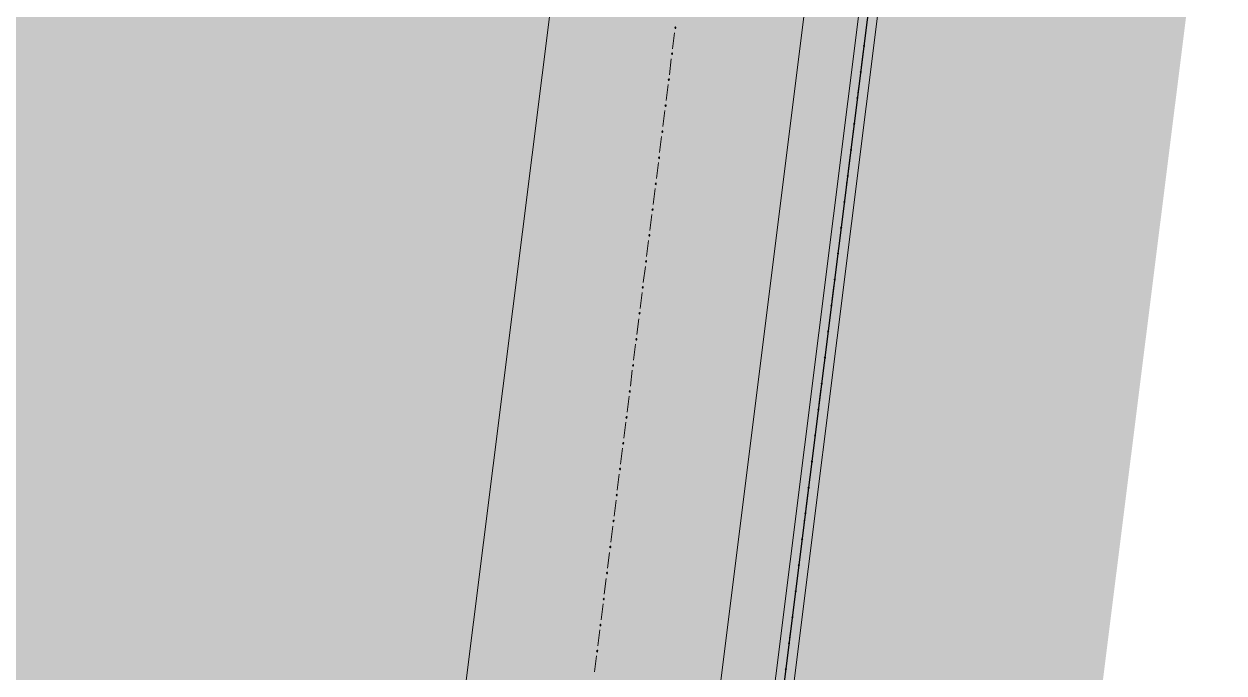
# Model space of a CAD drawing. Header units: metres. Extents: x -4 to 509425, y 7549 to 4732445.
# Drawn here: x 476071.63 to 476090.61, y 4719740.62 to 4719750.89 of the extents above; entities that cross this region are included whole.
import ezdxf

# ---------------------------------------------------------------- set-up
doc = ezdxf.new("R2010")
doc.units = ezdxf.units.M
doc.header["$LTSCALE"] = 0.01
doc.header["$MEASUREMENT"] = 0
doc.layers.get('0').update_dxf_attribs({"lineweight": 0})
for name, color, linetype in [('_SUBESTACIÓN', 1, 'Continuous'), ('NUDO GAROÑA', 211, 'Continuous'), ('SUBESTACION LA VID', 253, 'Continuous')]:
    doc.layers.add(name, color=color, linetype=linetype)

# ---------------------------------------------------------------- blocks, each defined once
blk = doc.blocks.new('A$Cfff6051d')
at = {"layer": 'SUBESTACION LA VID', "transparency": 33554687}
h = blk.add_hatch(color=256, dxfattribs=at)
h.dxf.hatch_style = 2
h.paths.add_polyline_path([(476081.94, 4719750.829), (476081.941, 4719750.837), (476081.933, 4719750.838), (476081.923, 4719750.831), (476081.93, 4719750.821), (476081.939, 4719750.82)])
h = blk.add_hatch(color=256, dxfattribs=at)
h.dxf.hatch_style = 2
h.paths.add_polyline_path([(476084.924, 4719750.54), (476084.925, 4719750.548), (476084.917, 4719750.549), (476084.907, 4719750.542), (476084.915, 4719750.533), (476084.923, 4719750.532)])
h = blk.add_hatch(color=256, dxfattribs=at)
h.dxf.hatch_style = 2
h.paths.add_polyline_path([(476081.888, 4719750.417), (476081.889, 4719750.426), (476081.881, 4719750.427), (476081.871, 4719750.419), (476081.879, 4719750.41), (476081.887, 4719750.409)])
h = blk.add_hatch(color=256, dxfattribs=at)
h.dxf.hatch_style = 2
h.paths.add_polyline_path([(476081.837, 4719750.006), (476081.838, 4719750.014), (476081.829, 4719750.015), (476081.82, 4719750.008), (476081.827, 4719749.998), (476081.836, 4719749.997)])
h = blk.add_hatch(color=256, dxfattribs=at)
h.dxf.hatch_style = 2
h.paths.add_polyline_path([(476084.873, 4719750.128), (476084.874, 4719750.137), (476084.865, 4719750.138), (476084.856, 4719750.13), (476084.863, 4719750.121), (476084.871, 4719750.12)])
h = blk.add_hatch(color=256, dxfattribs=at)
h.dxf.hatch_style = 2
h.paths.add_polyline_path([(476081.785, 4719749.594), (476081.786, 4719749.602), (476081.778, 4719749.603), (476081.768, 4719749.596), (476081.776, 4719749.587), (476081.784, 4719749.585)])
h = blk.add_hatch(color=256, dxfattribs=at)
h.dxf.hatch_style = 2
h.paths.add_polyline_path([(476084.821, 4719749.717), (476084.822, 4719749.725), (476084.814, 4719749.726), (476084.804, 4719749.719), (476084.811, 4719749.709), (476084.82, 4719749.708)])
h = blk.add_hatch(color=256, dxfattribs=at)
h.dxf.hatch_style = 2
h.paths.add_polyline_path([(476084.769, 4719749.305), (476084.77, 4719749.313), (476084.762, 4719749.315), (476084.753, 4719749.307), (476084.76, 4719749.298), (476084.768, 4719749.297)])
h = blk.add_hatch(color=256, dxfattribs=at)
h.dxf.hatch_style = 2
h.paths.add_polyline_path([(476081.733, 4719749.182), (476081.735, 4719749.191), (476081.726, 4719749.192), (476081.717, 4719749.184), (476081.724, 4719749.175), (476081.732, 4719749.174)])
h = blk.add_hatch(color=256, dxfattribs=at)
h.dxf.hatch_style = 2
h.paths.add_polyline_path([(476084.718, 4719748.893), (476084.719, 4719748.902), (476084.71, 4719748.903), (476084.701, 4719748.896), (476084.708, 4719748.886), (476084.717, 4719748.885)])
h = blk.add_hatch(color=256, dxfattribs=at)
h.dxf.hatch_style = 2
h.paths.add_polyline_path([(476081.682, 4719748.771), (476081.683, 4719748.779), (476081.675, 4719748.78), (476081.665, 4719748.773), (476081.672, 4719748.763), (476081.681, 4719748.762)])
h = blk.add_hatch(color=256, dxfattribs=at)
h.dxf.hatch_style = 2
h.paths.add_polyline_path([(476084.666, 4719748.482), (476084.667, 4719748.49), (476084.659, 4719748.491), (476084.649, 4719748.484), (476084.657, 4719748.475), (476084.665, 4719748.473)])
h = blk.add_hatch(color=256, dxfattribs=at)
h.dxf.hatch_style = 2
h.paths.add_polyline_path([(476081.63, 4719748.359), (476081.631, 4719748.367), (476081.623, 4719748.368), (476081.613, 4719748.361), (476081.621, 4719748.352), (476081.629, 4719748.351)])
h = blk.add_hatch(color=256, dxfattribs=at)
h.dxf.hatch_style = 2
h.paths.add_polyline_path([(476084.614, 4719748.07), (476084.616, 4719748.079), (476084.607, 4719748.08), (476084.598, 4719748.072), (476084.605, 4719748.063), (476084.613, 4719748.062)])
h = blk.add_hatch(color=256, dxfattribs=at)
h.dxf.hatch_style = 2
h.paths.add_polyline_path([(476081.579, 4719747.947), (476081.58, 4719747.956), (476081.571, 4719747.957), (476081.562, 4719747.95), (476081.569, 4719747.94), (476081.578, 4719747.939)])
h = blk.add_hatch(color=256, dxfattribs=at)
h.dxf.hatch_style = 2
h.paths.add_polyline_path([(476081.528, 4719747.544), (476081.529, 4719747.553), (476081.521, 4719747.554), (476081.511, 4719747.546), (476081.519, 4719747.537), (476081.527, 4719747.536)])
h = blk.add_hatch(color=256, dxfattribs=at)
h.dxf.hatch_style = 2
h.paths.add_polyline_path([(476084.563, 4719747.659), (476084.564, 4719747.667), (476084.556, 4719747.668), (476084.546, 4719747.661), (476084.553, 4719747.651), (476084.562, 4719747.65)])
h = blk.add_hatch(color=256, dxfattribs=at)
h.dxf.hatch_style = 2
h.paths.add_polyline_path([(476081.476, 4719747.133), (476081.478, 4719747.141), (476081.469, 4719747.142), (476081.46, 4719747.135), (476081.467, 4719747.125), (476081.475, 4719747.124)])
h = blk.add_hatch(color=256, dxfattribs=at)
h.dxf.hatch_style = 2
h.paths.add_polyline_path([(476084.512, 4719747.255), (476084.513, 4719747.264), (476084.505, 4719747.265), (476084.496, 4719747.258), (476084.503, 4719747.248), (476084.511, 4719747.247)])
h = blk.add_hatch(color=256, dxfattribs=at)
h.dxf.hatch_style = 2
h.paths.add_polyline_path([(476084.461, 4719746.844), (476084.462, 4719746.852), (476084.453, 4719746.853), (476084.444, 4719746.846), (476084.451, 4719746.836), (476084.46, 4719746.835)])
h = blk.add_hatch(color=256, dxfattribs=at)
h.dxf.hatch_style = 2
h.paths.add_polyline_path([(476081.425, 4719746.721), (476081.426, 4719746.729), (476081.418, 4719746.73), (476081.408, 4719746.723), (476081.415, 4719746.714), (476081.424, 4719746.713)])
h = blk.add_hatch(color=256, dxfattribs=at)
h.dxf.hatch_style = 2
h.paths.add_polyline_path([(476084.409, 4719746.432), (476084.41, 4719746.441), (476084.402, 4719746.442), (476084.392, 4719746.434), (476084.4, 4719746.425), (476084.408, 4719746.424)])
h = blk.add_hatch(color=256, dxfattribs=at)
h.dxf.hatch_style = 2
h.paths.add_polyline_path([(476081.373, 4719746.309), (476081.374, 4719746.318), (476081.366, 4719746.319), (476081.356, 4719746.311), (476081.364, 4719746.302), (476081.372, 4719746.301)])
h = blk.add_hatch(color=256, dxfattribs=at)
h.dxf.hatch_style = 2
h.paths.add_polyline_path([(476084.358, 4719746.021), (476084.359, 4719746.029), (476084.35, 4719746.03), (476084.341, 4719746.023), (476084.348, 4719746.013), (476084.356, 4719746.012)])
h = blk.add_hatch(color=256, dxfattribs=at)
h.dxf.hatch_style = 2
h.paths.add_polyline_path([(476081.322, 4719745.898), (476081.323, 4719745.906), (476081.314, 4719745.907), (476081.305, 4719745.9), (476081.312, 4719745.89), (476081.321, 4719745.889)])
h = blk.add_hatch(color=256, dxfattribs=at)
h.dxf.hatch_style = 2
h.paths.add_polyline_path([(476084.306, 4719745.609), (476084.307, 4719745.617), (476084.299, 4719745.618), (476084.289, 4719745.611), (476084.296, 4719745.602), (476084.305, 4719745.601)])
h = blk.add_hatch(color=256, dxfattribs=at)
h.dxf.hatch_style = 2
h.paths.add_polyline_path([(476081.27, 4719745.486), (476081.271, 4719745.495), (476081.263, 4719745.496), (476081.253, 4719745.488), (476081.261, 4719745.479), (476081.269, 4719745.478)])
h = blk.add_hatch(color=256, dxfattribs=at)
h.dxf.hatch_style = 2
h.paths.add_polyline_path([(476081.218, 4719745.075), (476081.22, 4719745.083), (476081.211, 4719745.084), (476081.202, 4719745.077), (476081.209, 4719745.067), (476081.217, 4719745.066)])
h = blk.add_hatch(color=256, dxfattribs=at)
h.dxf.hatch_style = 2
h.paths.add_polyline_path([(476084.254, 4719745.197), (476084.255, 4719745.206), (476084.247, 4719745.207), (476084.238, 4719745.199), (476084.245, 4719745.19), (476084.253, 4719745.189)])
h = blk.add_hatch(color=256, dxfattribs=at)
h.dxf.hatch_style = 2
h.paths.add_polyline_path([(476081.167, 4719744.663), (476081.168, 4719744.671), (476081.16, 4719744.672), (476081.15, 4719744.665), (476081.157, 4719744.656), (476081.166, 4719744.654)])
h = blk.add_hatch(color=256, dxfattribs=at)
h.dxf.hatch_style = 2
h.paths.add_polyline_path([(476084.203, 4719744.786), (476084.204, 4719744.794), (476084.195, 4719744.795), (476084.186, 4719744.788), (476084.193, 4719744.778), (476084.202, 4719744.777)])
h = blk.add_hatch(color=256, dxfattribs=at)
h.dxf.hatch_style = 2
h.paths.add_polyline_path([(476084.151, 4719744.374), (476084.152, 4719744.382), (476084.144, 4719744.384), (476084.134, 4719744.376), (476084.142, 4719744.367), (476084.15, 4719744.366)])
h = blk.add_hatch(color=256, dxfattribs=at)
h.dxf.hatch_style = 2
h.paths.add_polyline_path([(476081.115, 4719744.251), (476081.116, 4719744.26), (476081.108, 4719744.261), (476081.098, 4719744.253), (476081.106, 4719744.244), (476081.114, 4719744.243)])
h = blk.add_hatch(color=256, dxfattribs=at)
h.dxf.hatch_style = 2
h.paths.add_polyline_path([(476084.1, 4719743.962), (476084.101, 4719743.971), (476084.092, 4719743.972), (476084.083, 4719743.965), (476084.09, 4719743.955), (476084.098, 4719743.954)])
h = blk.add_hatch(color=256, dxfattribs=at)
h.dxf.hatch_style = 2
h.paths.add_polyline_path([(476081.065, 4719743.848), (476081.066, 4719743.856), (476081.057, 4719743.858), (476081.048, 4719743.85), (476081.055, 4719743.841), (476081.064, 4719743.84)])
h = blk.add_hatch(color=256, dxfattribs=at)
h.dxf.hatch_style = 2
h.paths.add_polyline_path([(476084.048, 4719743.551), (476084.049, 4719743.559), (476084.041, 4719743.56), (476084.031, 4719743.553), (476084.038, 4719743.544), (476084.047, 4719743.542)])
h = blk.add_hatch(color=256, dxfattribs=at)
h.dxf.hatch_style = 2
h.paths.add_polyline_path([(476081.013, 4719743.436), (476081.014, 4719743.445), (476081.006, 4719743.446), (476080.996, 4719743.439), (476081.004, 4719743.429), (476081.012, 4719743.428)])
h = blk.add_hatch(color=256, dxfattribs=at)
h.dxf.hatch_style = 2
h.paths.add_polyline_path([(476083.997, 4719743.148), (476083.998, 4719743.156), (476083.99, 4719743.157), (476083.981, 4719743.15), (476083.988, 4719743.14), (476083.996, 4719743.139)])
h = blk.add_hatch(color=256, dxfattribs=at)
h.dxf.hatch_style = 2
h.paths.add_polyline_path([(476080.961, 4719743.025), (476080.963, 4719743.033), (476080.954, 4719743.034), (476080.945, 4719743.027), (476080.952, 4719743.017), (476080.96, 4719743.016)])
h = blk.add_hatch(color=256, dxfattribs=at)
h.dxf.hatch_style = 2
h.paths.add_polyline_path([(476083.946, 4719742.736), (476083.947, 4719742.744), (476083.938, 4719742.745), (476083.929, 4719742.738), (476083.936, 4719742.729), (476083.945, 4719742.728)])
h = blk.add_hatch(color=256, dxfattribs=at)
h.dxf.hatch_style = 2
h.paths.add_polyline_path([(476080.91, 4719742.613), (476080.911, 4719742.622), (476080.903, 4719742.623), (476080.893, 4719742.615), (476080.9, 4719742.606), (476080.909, 4719742.605)])
h = blk.add_hatch(color=256, dxfattribs=at)
h.dxf.hatch_style = 2
h.paths.add_polyline_path([(476080.858, 4719742.202), (476080.859, 4719742.21), (476080.851, 4719742.211), (476080.841, 4719742.204), (476080.849, 4719742.194), (476080.857, 4719742.193)])
h = blk.add_hatch(color=256, dxfattribs=at)
h.dxf.hatch_style = 2
h.paths.add_polyline_path([(476083.894, 4719742.324), (476083.895, 4719742.333), (476083.887, 4719742.334), (476083.877, 4719742.327), (476083.885, 4719742.317), (476083.893, 4719742.316)])
h = blk.add_hatch(color=256, dxfattribs=at)
h.dxf.hatch_style = 2
h.paths.add_polyline_path([(476080.807, 4719741.79), (476080.808, 4719741.798), (476080.799, 4719741.799), (476080.79, 4719741.792), (476080.797, 4719741.783), (476080.806, 4719741.782)])
h = blk.add_hatch(color=256, dxfattribs=at)
h.dxf.hatch_style = 2
h.paths.add_polyline_path([(476083.843, 4719741.913), (476083.844, 4719741.921), (476083.835, 4719741.922), (476083.826, 4719741.915), (476083.833, 4719741.905), (476083.841, 4719741.904)])
h = blk.add_hatch(color=256, dxfattribs=at)
h.dxf.hatch_style = 2
h.paths.add_polyline_path([(476083.791, 4719741.501), (476083.792, 4719741.51), (476083.784, 4719741.511), (476083.774, 4719741.503), (476083.781, 4719741.494), (476083.79, 4719741.493)])
h = blk.add_hatch(color=256, dxfattribs=at)
h.dxf.hatch_style = 2
h.paths.add_polyline_path([(476080.755, 4719741.378), (476080.756, 4719741.387), (476080.748, 4719741.388), (476080.738, 4719741.38), (476080.746, 4719741.371), (476080.754, 4719741.37)])
h = blk.add_hatch(color=256, dxfattribs=at)
h.dxf.hatch_style = 2
h.paths.add_polyline_path([(476083.739, 4719741.09), (476083.74, 4719741.098), (476083.732, 4719741.099), (476083.723, 4719741.092), (476083.73, 4719741.082), (476083.738, 4719741.081)])
h = blk.add_hatch(color=256, dxfattribs=at)
h.dxf.hatch_style = 2
h.paths.add_polyline_path([(476080.703, 4719740.967), (476080.705, 4719740.975), (476080.696, 4719740.976), (476080.687, 4719740.969), (476080.694, 4719740.959), (476080.702, 4719740.958)])
h = blk.add_hatch(color=256, dxfattribs=at)
h.dxf.hatch_style = 2
h.paths.add_polyline_path([(476083.688, 4719740.678), (476083.689, 4719740.686), (476083.68, 4719740.687), (476083.671, 4719740.68), (476083.678, 4719740.671), (476083.687, 4719740.67)])
at = {"layer": 'SUBESTACION LA VID', "lineweight": 15}
for p, q in [((476087.145, 4719776.353), (476079.178, 4719712.805)), ((476080.879, 4719758.496), (476078.143, 4719736.672)), ((476081.921, 4719750.746), (476081.889, 4719750.494)), ((476084.957, 4719750.869), (476084.925, 4719750.617)), ((476084.905, 4719750.457), (476084.874, 4719750.205)), ((476081.869, 4719750.334), (476081.838, 4719750.082)), ((476084.854, 4719750.045), (476084.822, 4719749.793)), ((476081.819, 4719749.931), (476081.787, 4719749.679)), ((476084.802, 4719749.634), (476084.77, 4719749.382)), ((476081.767, 4719749.519), (476081.736, 4719749.267)), ((476084.751, 4719749.231), (476084.72, 4719748.979)), ((476081.716, 4719749.108), (476081.684, 4719748.856)), ((476084.7, 4719748.819), (476084.668, 4719748.567)), ((476081.664, 4719748.696), (476081.632, 4719748.444)), ((476081.612, 4719748.284), (476081.581, 4719748.032)), ((476084.648, 4719748.407), (476084.617, 4719748.155)), ((476081.561, 4719747.873), (476081.529, 4719747.621)), ((476084.597, 4719747.996), (476084.565, 4719747.744)), ((476084.545, 4719747.584), (476084.513, 4719747.332)), ((476081.509, 4719747.461), (476081.478, 4719747.209)), ((476084.493, 4719747.172), (476084.462, 4719746.92)), ((476081.458, 4719747.05), (476081.426, 4719746.798)), ((476084.442, 4719746.761), (476084.41, 4719746.509)), ((476081.406, 4719746.638), (476081.374, 4719746.386)), ((476081.354, 4719746.226), (476081.323, 4719745.974)), ((476084.39, 4719746.349), (476084.359, 4719746.097)), ((476081.304, 4719745.823), (476081.272, 4719745.571)), ((476084.339, 4719745.938), (476084.307, 4719745.686)), ((476081.252, 4719745.412), (476081.221, 4719745.16)), ((476084.288, 4719745.534), (476084.256, 4719745.282)), ((476084.236, 4719745.123), (476084.205, 4719744.871)), ((476081.201, 4719745), (476081.169, 4719744.748)), ((476084.185, 4719744.711), (476084.153, 4719744.459)), ((476081.149, 4719744.588), (476081.117, 4719744.336)), ((476084.133, 4719744.3), (476084.102, 4719744.048)), ((476081.097, 4719744.177), (476081.066, 4719743.925)), ((476084.082, 4719743.888), (476084.05, 4719743.636)), ((476081.046, 4719743.765), (476081.014, 4719743.513)), ((476080.994, 4719743.353), (476080.963, 4719743.101)), ((476084.03, 4719743.476), (476083.998, 4719743.224)), ((476080.943, 4719742.942), (476080.911, 4719742.69)), ((476083.978, 4719743.065), (476083.947, 4719742.813)), ((476083.927, 4719742.653), (476083.895, 4719742.401)), ((476080.891, 4719742.53), (476080.859, 4719742.278)), ((476083.875, 4719742.241), (476083.844, 4719741.989)), ((476080.839, 4719742.119), (476080.808, 4719741.867)), ((476083.824, 4719741.83), (476083.792, 4719741.578)), ((476080.789, 4719741.715), (476080.757, 4719741.463)), ((476083.773, 4719741.427), (476083.741, 4719741.175)), ((476080.737, 4719741.304), (476080.706, 4719741.052)), ((476080.686, 4719740.892), (476080.654, 4719740.64)), ((476083.721, 4719741.015), (476083.69, 4719740.763))]:
    blk.add_line(p, q, dxfattribs=at)
for points in [[(475956.756, 4719712.129), (475967.964, 4719801.525), (476089.55, 4719786.282), (476086.094, 4719758.712), (476078.306, 4719696.592), (475956.719, 4719711.835)], [(475957.05, 4719712.092), (475968.22, 4719801.186), (476089.218, 4719786.017), (476085.8, 4719758.749), (476078.049, 4719696.923), (475957.05, 4719712.092)]]:
    blk.add_lwpolyline(points, dxfattribs=at)
at = {"layer": 'SUBESTACION LA VID'}
for points in [[(476081.94, 4719750.829), (476081.941, 4719750.837), (476081.933, 4719750.838), (476081.923, 4719750.831), (476081.93, 4719750.821), (476081.939, 4719750.82)], [(476084.924, 4719750.54), (476084.925, 4719750.548), (476084.917, 4719750.549), (476084.907, 4719750.542), (476084.915, 4719750.533), (476084.923, 4719750.532)], [(476081.888, 4719750.417), (476081.889, 4719750.426), (476081.881, 4719750.427), (476081.871, 4719750.419), (476081.879, 4719750.41), (476081.887, 4719750.409)], [(476081.837, 4719750.006), (476081.838, 4719750.014), (476081.829, 4719750.015), (476081.82, 4719750.008), (476081.827, 4719749.998), (476081.836, 4719749.997)], [(476084.873, 4719750.128), (476084.874, 4719750.137), (476084.865, 4719750.138), (476084.856, 4719750.13), (476084.863, 4719750.121), (476084.871, 4719750.12)], [(476081.785, 4719749.594), (476081.786, 4719749.602), (476081.778, 4719749.603), (476081.768, 4719749.596), (476081.776, 4719749.587), (476081.784, 4719749.585)], [(476084.821, 4719749.717), (476084.822, 4719749.725), (476084.814, 4719749.726), (476084.804, 4719749.719), (476084.811, 4719749.709), (476084.82, 4719749.708)], [(476084.769, 4719749.305), (476084.77, 4719749.313), (476084.762, 4719749.315), (476084.753, 4719749.307), (476084.76, 4719749.298), (476084.768, 4719749.297)], [(476081.733, 4719749.182), (476081.735, 4719749.191), (476081.726, 4719749.192), (476081.717, 4719749.184), (476081.724, 4719749.175), (476081.732, 4719749.174)], [(476084.718, 4719748.893), (476084.719, 4719748.902), (476084.71, 4719748.903), (476084.701, 4719748.896), (476084.708, 4719748.886), (476084.717, 4719748.885)], [(476081.682, 4719748.771), (476081.683, 4719748.779), (476081.675, 4719748.78), (476081.665, 4719748.773), (476081.672, 4719748.763), (476081.681, 4719748.762)], [(476084.666, 4719748.482), (476084.667, 4719748.49), (476084.659, 4719748.491), (476084.649, 4719748.484), (476084.657, 4719748.475), (476084.665, 4719748.473)], [(476081.63, 4719748.359), (476081.631, 4719748.367), (476081.623, 4719748.368), (476081.613, 4719748.361), (476081.621, 4719748.352), (476081.629, 4719748.351)], [(476084.614, 4719748.07), (476084.616, 4719748.079), (476084.607, 4719748.08), (476084.598, 4719748.072), (476084.605, 4719748.063), (476084.613, 4719748.062)], [(476081.579, 4719747.947), (476081.58, 4719747.956), (476081.571, 4719747.957), (476081.562, 4719747.95), (476081.569, 4719747.94), (476081.578, 4719747.939)], [(476081.528, 4719747.544), (476081.529, 4719747.553), (476081.521, 4719747.554), (476081.511, 4719747.546), (476081.519, 4719747.537), (476081.527, 4719747.536)], [(476084.563, 4719747.659), (476084.564, 4719747.667), (476084.556, 4719747.668), (476084.546, 4719747.661), (476084.553, 4719747.651), (476084.562, 4719747.65)], [(476081.476, 4719747.133), (476081.478, 4719747.141), (476081.469, 4719747.142), (476081.46, 4719747.135), (476081.467, 4719747.125), (476081.475, 4719747.124)], [(476084.512, 4719747.255), (476084.513, 4719747.264), (476084.505, 4719747.265), (476084.496, 4719747.258), (476084.503, 4719747.248), (476084.511, 4719747.247)], [(476084.461, 4719746.844), (476084.462, 4719746.852), (476084.453, 4719746.853), (476084.444, 4719746.846), (476084.451, 4719746.836), (476084.46, 4719746.835)], [(476081.425, 4719746.721), (476081.426, 4719746.729), (476081.418, 4719746.73), (476081.408, 4719746.723), (476081.415, 4719746.714), (476081.424, 4719746.713)], [(476084.409, 4719746.432), (476084.41, 4719746.441), (476084.402, 4719746.442), (476084.392, 4719746.434), (476084.4, 4719746.425), (476084.408, 4719746.424)], [(476081.373, 4719746.309), (476081.374, 4719746.318), (476081.366, 4719746.319), (476081.356, 4719746.311), (476081.364, 4719746.302), (476081.372, 4719746.301)], [(476084.358, 4719746.021), (476084.359, 4719746.029), (476084.35, 4719746.03), (476084.341, 4719746.023), (476084.348, 4719746.013), (476084.356, 4719746.012)], [(476081.322, 4719745.898), (476081.323, 4719745.906), (476081.314, 4719745.907), (476081.305, 4719745.9), (476081.312, 4719745.89), (476081.321, 4719745.889)], [(476084.306, 4719745.609), (476084.307, 4719745.617), (476084.299, 4719745.618), (476084.289, 4719745.611), (476084.296, 4719745.602), (476084.305, 4719745.601)], [(476081.27, 4719745.486), (476081.271, 4719745.495), (476081.263, 4719745.496), (476081.253, 4719745.488), (476081.261, 4719745.479), (476081.269, 4719745.478)], [(476081.218, 4719745.075), (476081.22, 4719745.083), (476081.211, 4719745.084), (476081.202, 4719745.077), (476081.209, 4719745.067), (476081.217, 4719745.066)], [(476084.254, 4719745.197), (476084.255, 4719745.206), (476084.247, 4719745.207), (476084.238, 4719745.199), (476084.245, 4719745.19), (476084.253, 4719745.189)], [(476081.167, 4719744.663), (476081.168, 4719744.671), (476081.16, 4719744.672), (476081.15, 4719744.665), (476081.157, 4719744.656), (476081.166, 4719744.654)], [(476084.203, 4719744.786), (476084.204, 4719744.794), (476084.195, 4719744.795), (476084.186, 4719744.788), (476084.193, 4719744.778), (476084.202, 4719744.777)], [(476084.151, 4719744.374), (476084.152, 4719744.382), (476084.144, 4719744.384), (476084.134, 4719744.376), (476084.142, 4719744.367), (476084.15, 4719744.366)], [(476081.115, 4719744.251), (476081.116, 4719744.26), (476081.108, 4719744.261), (476081.098, 4719744.253), (476081.106, 4719744.244), (476081.114, 4719744.243)], [(476084.1, 4719743.962), (476084.101, 4719743.971), (476084.092, 4719743.972), (476084.083, 4719743.965), (476084.09, 4719743.955), (476084.098, 4719743.954)], [(476081.065, 4719743.848), (476081.066, 4719743.856), (476081.057, 4719743.858), (476081.048, 4719743.85), (476081.055, 4719743.841), (476081.064, 4719743.84)], [(476084.048, 4719743.551), (476084.049, 4719743.559), (476084.041, 4719743.56), (476084.031, 4719743.553), (476084.038, 4719743.544), (476084.047, 4719743.542)], [(476081.013, 4719743.436), (476081.014, 4719743.445), (476081.006, 4719743.446), (476080.996, 4719743.439), (476081.004, 4719743.429), (476081.012, 4719743.428)], [(476083.997, 4719743.148), (476083.998, 4719743.156), (476083.99, 4719743.157), (476083.981, 4719743.15), (476083.988, 4719743.14), (476083.996, 4719743.139)], [(476080.961, 4719743.025), (476080.963, 4719743.033), (476080.954, 4719743.034), (476080.945, 4719743.027), (476080.952, 4719743.017), (476080.96, 4719743.016)], [(476083.946, 4719742.736), (476083.947, 4719742.744), (476083.938, 4719742.745), (476083.929, 4719742.738), (476083.936, 4719742.729), (476083.945, 4719742.728)], [(476080.91, 4719742.613), (476080.911, 4719742.622), (476080.903, 4719742.623), (476080.893, 4719742.615), (476080.9, 4719742.606), (476080.909, 4719742.605)], [(476080.858, 4719742.202), (476080.859, 4719742.21), (476080.851, 4719742.211), (476080.841, 4719742.204), (476080.849, 4719742.194), (476080.857, 4719742.193)], [(476083.894, 4719742.324), (476083.895, 4719742.333), (476083.887, 4719742.334), (476083.877, 4719742.327), (476083.885, 4719742.317), (476083.893, 4719742.316)], [(476080.807, 4719741.79), (476080.808, 4719741.798), (476080.799, 4719741.799), (476080.79, 4719741.792), (476080.797, 4719741.783), (476080.806, 4719741.782)], [(476083.843, 4719741.913), (476083.844, 4719741.921), (476083.835, 4719741.922), (476083.826, 4719741.915), (476083.833, 4719741.905), (476083.841, 4719741.904)], [(476083.791, 4719741.501), (476083.792, 4719741.51), (476083.784, 4719741.511), (476083.774, 4719741.503), (476083.781, 4719741.494), (476083.79, 4719741.493)], [(476080.755, 4719741.378), (476080.756, 4719741.387), (476080.748, 4719741.388), (476080.738, 4719741.38), (476080.746, 4719741.371), (476080.754, 4719741.37)], [(476083.739, 4719741.09), (476083.74, 4719741.098), (476083.732, 4719741.099), (476083.723, 4719741.092), (476083.73, 4719741.082), (476083.738, 4719741.081)], [(476080.703, 4719740.967), (476080.705, 4719740.975), (476080.696, 4719740.976), (476080.687, 4719740.969), (476080.694, 4719740.959), (476080.702, 4719740.958)], [(476083.688, 4719740.678), (476083.689, 4719740.686), (476083.68, 4719740.687), (476083.671, 4719740.68), (476083.678, 4719740.671), (476083.687, 4719740.67)]]:
    blk.add_lwpolyline(points, close=True, dxfattribs=at)
at = {"layer": 'SUBESTACION LA VID', "lineweight": 0}
for points in [[(476081.94, 4719750.829), (476081.941, 4719750.837), (476081.933, 4719750.838), (476081.923, 4719750.831), (476081.93, 4719750.821), (476081.939, 4719750.82)], [(476084.924, 4719750.54), (476084.925, 4719750.548), (476084.917, 4719750.549), (476084.907, 4719750.542), (476084.915, 4719750.533), (476084.923, 4719750.532)], [(476081.888, 4719750.417), (476081.889, 4719750.426), (476081.881, 4719750.427), (476081.871, 4719750.419), (476081.879, 4719750.41), (476081.887, 4719750.409)], [(476081.837, 4719750.006), (476081.838, 4719750.014), (476081.829, 4719750.015), (476081.82, 4719750.008), (476081.827, 4719749.998), (476081.836, 4719749.997)], [(476084.873, 4719750.128), (476084.874, 4719750.137), (476084.865, 4719750.138), (476084.856, 4719750.13), (476084.863, 4719750.121), (476084.871, 4719750.12)], [(476081.785, 4719749.594), (476081.786, 4719749.602), (476081.778, 4719749.603), (476081.768, 4719749.596), (476081.776, 4719749.587), (476081.784, 4719749.585)], [(476084.821, 4719749.717), (476084.822, 4719749.725), (476084.814, 4719749.726), (476084.804, 4719749.719), (476084.811, 4719749.709), (476084.82, 4719749.708)], [(476084.769, 4719749.305), (476084.77, 4719749.313), (476084.762, 4719749.315), (476084.753, 4719749.307), (476084.76, 4719749.298), (476084.768, 4719749.297)], [(476081.733, 4719749.182), (476081.735, 4719749.191), (476081.726, 4719749.192), (476081.717, 4719749.184), (476081.724, 4719749.175), (476081.732, 4719749.174)], [(476084.718, 4719748.893), (476084.719, 4719748.902), (476084.71, 4719748.903), (476084.701, 4719748.896), (476084.708, 4719748.886), (476084.717, 4719748.885)], [(476081.682, 4719748.771), (476081.683, 4719748.779), (476081.675, 4719748.78), (476081.665, 4719748.773), (476081.672, 4719748.763), (476081.681, 4719748.762)], [(476084.666, 4719748.482), (476084.667, 4719748.49), (476084.659, 4719748.491), (476084.649, 4719748.484), (476084.657, 4719748.475), (476084.665, 4719748.473)], [(476081.63, 4719748.359), (476081.631, 4719748.367), (476081.623, 4719748.368), (476081.613, 4719748.361), (476081.621, 4719748.352), (476081.629, 4719748.351)], [(476084.614, 4719748.07), (476084.616, 4719748.079), (476084.607, 4719748.08), (476084.598, 4719748.072), (476084.605, 4719748.063), (476084.613, 4719748.062)], [(476081.579, 4719747.947), (476081.58, 4719747.956), (476081.571, 4719747.957), (476081.562, 4719747.95), (476081.569, 4719747.94), (476081.578, 4719747.939)], [(476081.528, 4719747.544), (476081.529, 4719747.553), (476081.521, 4719747.554), (476081.511, 4719747.546), (476081.519, 4719747.537), (476081.527, 4719747.536)], [(476084.563, 4719747.659), (476084.564, 4719747.667), (476084.556, 4719747.668), (476084.546, 4719747.661), (476084.553, 4719747.651), (476084.562, 4719747.65)], [(476081.476, 4719747.133), (476081.478, 4719747.141), (476081.469, 4719747.142), (476081.46, 4719747.135), (476081.467, 4719747.125), (476081.475, 4719747.124)], [(476084.512, 4719747.255), (476084.513, 4719747.264), (476084.505, 4719747.265), (476084.496, 4719747.258), (476084.503, 4719747.248), (476084.511, 4719747.247)], [(476084.461, 4719746.844), (476084.462, 4719746.852), (476084.453, 4719746.853), (476084.444, 4719746.846), (476084.451, 4719746.836), (476084.46, 4719746.835)], [(476081.425, 4719746.721), (476081.426, 4719746.729), (476081.418, 4719746.73), (476081.408, 4719746.723), (476081.415, 4719746.714), (476081.424, 4719746.713)], [(476084.409, 4719746.432), (476084.41, 4719746.441), (476084.402, 4719746.442), (476084.392, 4719746.434), (476084.4, 4719746.425), (476084.408, 4719746.424)], [(476081.373, 4719746.309), (476081.374, 4719746.318), (476081.366, 4719746.319), (476081.356, 4719746.311), (476081.364, 4719746.302), (476081.372, 4719746.301)], [(476084.358, 4719746.021), (476084.359, 4719746.029), (476084.35, 4719746.03), (476084.341, 4719746.023), (476084.348, 4719746.013), (476084.356, 4719746.012)], [(476081.322, 4719745.898), (476081.323, 4719745.906), (476081.314, 4719745.907), (476081.305, 4719745.9), (476081.312, 4719745.89), (476081.321, 4719745.889)], [(476084.306, 4719745.609), (476084.307, 4719745.617), (476084.299, 4719745.618), (476084.289, 4719745.611), (476084.296, 4719745.602), (476084.305, 4719745.601)], [(476081.27, 4719745.486), (476081.271, 4719745.495), (476081.263, 4719745.496), (476081.253, 4719745.488), (476081.261, 4719745.479), (476081.269, 4719745.478)], [(476081.218, 4719745.075), (476081.22, 4719745.083), (476081.211, 4719745.084), (476081.202, 4719745.077), (476081.209, 4719745.067), (476081.217, 4719745.066)], [(476084.254, 4719745.197), (476084.255, 4719745.206), (476084.247, 4719745.207), (476084.238, 4719745.199), (476084.245, 4719745.19), (476084.253, 4719745.189)], [(476081.167, 4719744.663), (476081.168, 4719744.671), (476081.16, 4719744.672), (476081.15, 4719744.665), (476081.157, 4719744.656), (476081.166, 4719744.654)], [(476084.203, 4719744.786), (476084.204, 4719744.794), (476084.195, 4719744.795), (476084.186, 4719744.788), (476084.193, 4719744.778), (476084.202, 4719744.777)], [(476084.151, 4719744.374), (476084.152, 4719744.382), (476084.144, 4719744.384), (476084.134, 4719744.376), (476084.142, 4719744.367), (476084.15, 4719744.366)], [(476081.115, 4719744.251), (476081.116, 4719744.26), (476081.108, 4719744.261), (476081.098, 4719744.253), (476081.106, 4719744.244), (476081.114, 4719744.243)], [(476084.1, 4719743.962), (476084.101, 4719743.971), (476084.092, 4719743.972), (476084.083, 4719743.965), (476084.09, 4719743.955), (476084.098, 4719743.954)], [(476081.065, 4719743.848), (476081.066, 4719743.856), (476081.057, 4719743.858), (476081.048, 4719743.85), (476081.055, 4719743.841), (476081.064, 4719743.84)], [(476084.048, 4719743.551), (476084.049, 4719743.559), (476084.041, 4719743.56), (476084.031, 4719743.553), (476084.038, 4719743.544), (476084.047, 4719743.542)], [(476081.013, 4719743.436), (476081.014, 4719743.445), (476081.006, 4719743.446), (476080.996, 4719743.439), (476081.004, 4719743.429), (476081.012, 4719743.428)], [(476083.997, 4719743.148), (476083.998, 4719743.156), (476083.99, 4719743.157), (476083.981, 4719743.15), (476083.988, 4719743.14), (476083.996, 4719743.139)], [(476080.961, 4719743.025), (476080.963, 4719743.033), (476080.954, 4719743.034), (476080.945, 4719743.027), (476080.952, 4719743.017), (476080.96, 4719743.016)], [(476083.946, 4719742.736), (476083.947, 4719742.744), (476083.938, 4719742.745), (476083.929, 4719742.738), (476083.936, 4719742.729), (476083.945, 4719742.728)], [(476080.91, 4719742.613), (476080.911, 4719742.622), (476080.903, 4719742.623), (476080.893, 4719742.615), (476080.9, 4719742.606), (476080.909, 4719742.605)], [(476080.858, 4719742.202), (476080.859, 4719742.21), (476080.851, 4719742.211), (476080.841, 4719742.204), (476080.849, 4719742.194), (476080.857, 4719742.193)], [(476083.894, 4719742.324), (476083.895, 4719742.333), (476083.887, 4719742.334), (476083.877, 4719742.327), (476083.885, 4719742.317), (476083.893, 4719742.316)], [(476080.807, 4719741.79), (476080.808, 4719741.798), (476080.799, 4719741.799), (476080.79, 4719741.792), (476080.797, 4719741.783), (476080.806, 4719741.782)], [(476083.843, 4719741.913), (476083.844, 4719741.921), (476083.835, 4719741.922), (476083.826, 4719741.915), (476083.833, 4719741.905), (476083.841, 4719741.904)], [(476083.791, 4719741.501), (476083.792, 4719741.51), (476083.784, 4719741.511), (476083.774, 4719741.503), (476083.781, 4719741.494), (476083.79, 4719741.493)], [(476080.755, 4719741.378), (476080.756, 4719741.387), (476080.748, 4719741.388), (476080.738, 4719741.38), (476080.746, 4719741.371), (476080.754, 4719741.37)], [(476083.739, 4719741.09), (476083.74, 4719741.098), (476083.732, 4719741.099), (476083.723, 4719741.092), (476083.73, 4719741.082), (476083.738, 4719741.081)], [(476080.703, 4719740.967), (476080.705, 4719740.975), (476080.696, 4719740.976), (476080.687, 4719740.969), (476080.694, 4719740.959), (476080.702, 4719740.958)], [(476083.688, 4719740.678), (476083.689, 4719740.686), (476083.68, 4719740.687), (476083.671, 4719740.68), (476083.678, 4719740.671), (476083.687, 4719740.67)]]:
    blk.add_lwpolyline(points, close=True, dxfattribs=at)

msp = doc.modelspace()

# ---------------------------------------------------------------- hatches: boundary and pattern name
at = {"layer": '_SUBESTACIÓN', "transparency": 33554559}
h = msp.add_hatch(color=1, dxfattribs=at)
h.dxf.hatch_style = 1
h.paths.add_polyline_path([(475968.64, 4719805.825), (476089.939, 4719790.615), (476078.169, 4719696.74), (475956.869, 4719711.95)])

# ---------------------------------------------------------------- linework, layer by layer
at = {"layer": '_SUBESTACIÓN', "color": 1}
msp.add_lwpolyline([(475968.64, 4719805.825), (476089.939, 4719790.615), (476082.477, 4719731.1)], dxfattribs=at)
at = {"layer": 'NUDO GAROÑA', "color": 1, "const_width": 10}
msp.add_lwpolyline([(475968.088, 4719801.356), (476089.38, 4719786.15), (476082.478, 4719731.1)], dxfattribs=at)

# ---------------------------------------------------------------- block references
at = {"linetype": 'Continuous'}
msp.add_blockref('A$Cfff6051d', (0, 0), dxfattribs=at)

doc.saveas('drawing.dxf')
